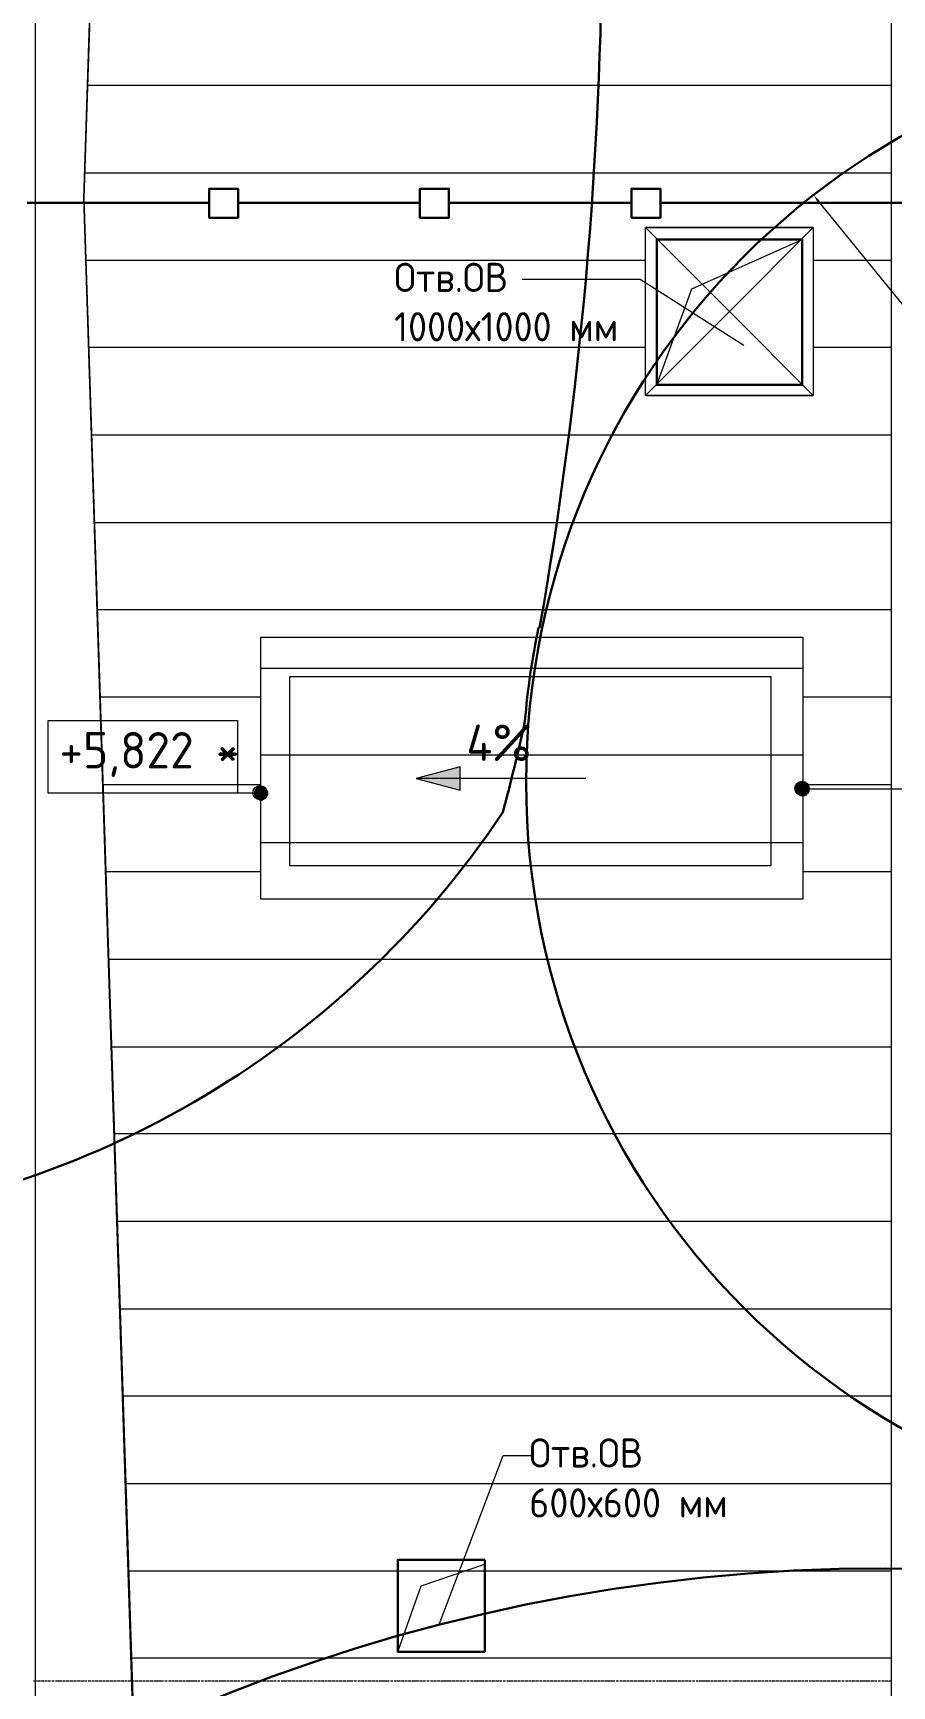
# Model space of a CAD drawing. Header units: millimetres. Extents: x -42533 to 645315, y 3457 to 82611.
# Drawn here: x 562050 to 567950, y 32285 to 43635 of the extents above; entities that cross this region are included whole.
import ezdxf

# ---------------------------------------------------------------- set-up
doc = ezdxf.new("R2010")
doc.units = ezdxf.units.MM
for name, color, linetype, true_color in [('PDF _!ЭОМ.Молниезащита', 7, 'Continuous', 0x954a95), ('PDF _Аннотация', 7, 'Continuous', 0xbababa), ('PDF _Антураж', 7, 'Continuous', 0xbababa), ('PDF _Воздуховоды', 7, 'Continuous', 0xbababa), ('PDF _Крыша', 7, 'Continuous', 0xbababa), ('PDF _Крыша штриховка', 7, 'Continuous', 0xbababa), ('PDF _Ограждение', 7, 'Continuous', 0xbababa), ('PDF _Оси', 7, 'Continuous', 0xbababa), ('PDF _Отметки', 7, 'Continuous', 0xbababa), ('PDF _Размеры', 7, 'Continuous', 0xbababa)]:
    doc.layers.add(name, color=color, linetype=linetype, true_color=true_color)
doc.layers.add('PDF _Линии', color=7, linetype='Continuous')
doc.layers.add('PDF _Текст', color=7, linetype='Continuous')
doc.styles.add('PDF GOST Common', font='GOST_Common.ttf')

msp = doc.modelspace()

# ---------------------------------------------------------------- linework, layer by layer
at = {"layer": 'PDF _!ЭОМ.Молниезащита', "color": 5, "lineweight": 30}
for points in [[(562010, 42468.5), (563009.5, 42468.5), (563259.4, 42468.5), (563259.4, 42565.9), (563458.5, 42565.9), (563458.5, 42366.9), (563259.4, 42366.9), (563259.4, 42468.5)], [(563458.5, 42468.5), (564458, 42468.5), (564707.9, 42468.5), (564707.9, 42565.9), (564907, 42565.9), (564907, 42366.9), (564707.9, 42366.9), (564707.9, 42468.5)], [(564907, 42468.5), (565906.5, 42468.5), (566160.6, 42468.5), (566160.6, 42565.9), (566359.7, 42565.9), (566359.7, 42366.9), (566160.6, 42366.9), (566160.6, 42468.5)], [(566359.7, 42468.5), (567359.2, 42468.5), (568070.8, 42468.5)]]:
    msp.add_lwpolyline(points, dxfattribs=at)
at = {"layer": 'PDF _!ЭОМ.Молниезащита', "lineweight": 5}
msp.add_lwpolyline([(567443.9, 42481.2), (568197.8, 41553.7), (568202.1, 41553.7), (570874.6, 41553.7)], dxfattribs=at)
at = {"layer": 'PDF _!ЭОМ.Молниезащита', "lineweight": 30}
msp.add_lwpolyline([(565523.1, 39553.1, 0.0316977), (565429.1, 38910, -0.011024), (565276.8, 38281.7)], format="xyb", dxfattribs=at)
at = {"layer": 'PDF _!ЭОМ.Молниезащита', "color": 116, "lineweight": 30, "true_color": 0x136734}
for centre, radius in [((570543.1, 38490.9), 5105.7), ((567904.4, 20845.7), 12246.5)]:
    msp.add_circle(centre, radius, dxfattribs=at)
at = {"layer": 'PDF _!ЭОМ.Молниезащита', "lineweight": 30}
for centre, radius, start, end in [((537644.7, 44464.6), 28314.6, 350.00525, 9.69398), ((559928.9, 41862.4), 6435.6, 221.63269, 326.21705)]:
    msp.add_arc(centre, radius, start, end, dxfattribs=at)
at = {"layer": 'PDF _!ЭОМ.Молниезащита', "transparency": 33554559}
msp.add_solid([(567439.7, 42472.7), (567414.3, 42519.3), (567452.4, 42485.4)], dxfattribs=at)
at = {"layer": 'PDF _Аннотация', "color": 8, "lineweight": 9}
for points in [[(566931.5, 41490.1), (566219.9, 41943.3), (566080.1, 41943.3), (565411, 41943.3)], [(564839.2, 32706), (565279.7, 33866.5), (565478.7, 33866.5)]]:
    msp.add_lwpolyline(points, dxfattribs=at)
at = {"layer": 'PDF _Аннотация', "color": 8, "lineweight": 20}
msp.add_lwpolyline([(562154, 38415.3), (562154, 38915), (563454.2, 38915), (563454.2, 38415.3)], close=True, dxfattribs=at)
at = {"layer": 'PDF _Антураж', "color": 8, "lineweight": 18}
for points in [[(561959.2, 31888.6), (562226, 31443.9), (562759.6, 31363.4), (562399.6, 42502.4), (562602.9, 48813.1), (562399.6, 55094.1), (562556.3, 55733.6), (561328.1, 55733.6), (561213.7, 55272), (561188.3, 55263.5), (561306.9, 55733.6)], [(562556.3, 55733.6), (562560.6, 55733.6), (562399.6, 55094.1), (562607.2, 48813.1), (562399.6, 42502.4), (562763.9, 31363.4), (562759.6, 31363.4)], [(562399.6, 42502.4), (562399.6, 42502.4)]]:
    msp.add_lwpolyline(points, dxfattribs=at)
at = {"layer": 'PDF _Воздуховоды', "color": 8, "lineweight": 18}
for points in [[(566258, 41147.1), (567410, 41147.1), (566834, 41723.1), (566258, 41147.1), (566258, 42299.1), (566834, 41723.1), (567410, 42299.1), (566258, 42299.1)], [(567410, 42299.1), (567410, 41147.1)]]:
    msp.add_lwpolyline(points, dxfattribs=at)
msp.add_lwpolyline([(566258, 41147.1), (566258, 42299.1), (567410, 42299.1), (567410, 41147.1)], close=True, dxfattribs=at)
at = {"layer": 'PDF _Крыша', "color": 8, "lineweight": 9}
msp.add_lwpolyline([(567338, 37686.8), (563615.2, 37686.8), (563615.2, 39486.8), (567338, 39486.8)], close=True, dxfattribs=at)
at = {"layer": 'PDF _Крыша штриховка', "color": 8, "lineweight": 9}
for points in [[(562425, 43277.5), (567947.9, 43277.5)], [(562403.9, 42676), (567947.9, 42676)], [(562412.3, 42074.6), (566258, 42074.6)], [(567410, 42074.6), (567947.9, 42074.6)], [(562433.5, 41477.4), (566258, 41477.4)], [(567410, 41477.4), (567947.9, 41477.4)], [(562450.5, 40876), (567947.9, 40876)], [(562471.6, 40274.6), (567947.9, 40274.6)], [(562492.8, 39677.4), (567947.9, 39677.4)], [(563615.2, 39275), (567338, 39275)], [(562509.8, 39076), (563615.2, 39076)], [(567338, 39076), (567947.9, 39076)], [(563615.2, 38677.9), (567338, 38677.9)], [(562530.9, 38474.6), (563615.2, 38474.6)], [(567338, 38474.6), (567947.9, 38474.6)], [(563615.2, 38076.4), (567338, 38076.4)], [(562552.1, 37877.4), (563615.2, 37877.4)], [(567338, 37877.4), (567947.9, 37877.4)], [(562569, 37276), (567947.9, 37276)], [(562590.2, 36674.5), (567947.9, 36674.5)], [(562607.2, 36077.4), (567947.9, 36077.4)], [(562628.3, 35475.9), (567947.9, 35475.9)], [(562649.5, 34874.5), (567947.9, 34874.5)], [(562666.5, 34277.3), (567947.9, 34277.3)], [(562687.6, 33675.9), (567947.9, 33675.9)], [(562708.8, 33074.5), (567947.9, 33074.5)], [(562725.8, 32477.3), (567947.9, 32477.3)]]:
    msp.add_lwpolyline(points, dxfattribs=at)
at = {"layer": 'PDF _Линии', "color": 8, "lineweight": 9}
for points in [[(573885.9, 54767.9), (562065, 54767.9), (562065, 29961.5), (573885.9, 29961.5)], [(567117.8, 37915.5), (563814.2, 37915.5), (563814.2, 39215.8), (567117.8, 39215.8)]]:
    msp.add_lwpolyline(points, close=True, dxfattribs=at)
at = {"layer": 'PDF _Линии', "color": 8, "lineweight": 30}
for points in [[(567333.8, 42218.6), (566334.3, 42218.6), (566334.3, 41219.1), (567333.8, 41219.1)], [(565152.6, 33150.7), (564555.4, 33150.7), (564555.4, 32519.7), (565152.6, 32519.7)]]:
    msp.add_lwpolyline(points, close=True, dxfattribs=at)
at = {"layer": 'PDF _Линии', "color": 8, "lineweight": 9}
for points in [[(566334.3, 41219.1), (566575.7, 41879.8), (567333.8, 42218.6)], [(564555.4, 32519.7), (564716.4, 32972.9), (565152.6, 33121.1)]]:
    msp.add_lwpolyline(points, dxfattribs=at)
at = {"layer": 'PDF _Ограждение', "color": 8, "lineweight": 9}
msp.add_lwpolyline([(568087.7, 55733.6), (568197.8, 55733.6), (568197.8, 29965.8), (568087.7, 29965.8), (568070.8, 29965.8), (568053.8, 29965.8), (567947.9, 29965.8), (567947.9, 55733.6), (568053.8, 55733.6), (568070.8, 55733.6), (568087.7, 55733.6), (568087.7, 29965.8)], dxfattribs=at)
at = {"layer": 'PDF _Оси', "color": 8, "lineweight": 9}
for points in [[(562052.3, 32320.6), (562073.5, 32320.6)], [(562077.7, 32320.6), (562098.9, 32320.6)], [(562103.2, 32320.6), (562124.3, 32320.6)], [(562128.6, 32320.6), (562149.7, 32320.6)], [(562154, 32320.6), (562170.9, 32320.6)], [(562175.2, 32320.6), (562175.2, 32320.6)], [(562179.4, 32320.6), (562196.3, 32320.6)], [(562200.6, 32320.6), (562200.6, 32320.6)], [(562204.8, 32320.6), (562221.7, 32320.6)], [(562226, 32320.6), (562247.2, 32320.6)], [(562251.4, 32320.6), (562272.6, 32320.6)], [(562276.8, 32320.6), (562298, 32320.6)], [(562302.2, 32320.6), (562323.4, 32320.6)], [(562327.6, 32320.6), (562348.8, 32320.6)], [(562353, 32320.6), (562374.2, 32320.6)], [(562378.5, 32320.6), (562399.6, 32320.6)], [(562403.9, 32320.6), (562420.8, 32320.6)], [(562425, 32320.6), (562425, 32320.6)], [(562429.3, 32320.6), (562446.2, 32320.6)], [(562450.5, 32320.6), (562450.5, 32320.6)], [(562454.7, 32320.6), (562471.6, 32320.6)], [(562475.9, 32320.6), (562497, 32320.6)], [(562501.3, 32320.6), (562522.5, 32320.6)], [(562526.7, 32320.6), (562547.9, 32320.6)], [(562552.1, 32320.6), (562573.3, 32320.6)], [(562577.5, 32320.6), (562598.7, 32320.6)], [(562602.9, 32320.6), (562624.1, 32320.6)], [(562628.3, 32320.6), (562649.5, 32320.6)], [(562653.8, 32320.6), (562674.9, 32320.6)], [(562679.2, 32320.6), (562696.1, 32320.6)], [(562700.3, 32320.6), (562700.3, 32320.6)], [(562704.6, 32320.6), (562721.5, 32320.6)], [(562725.8, 32320.6), (562725.8, 32320.6)], [(562730, 32320.6), (562746.9, 32320.6)], [(562751.2, 32320.6), (562772.3, 32320.6)], [(562776.6, 32320.6), (562797.8, 32320.6)], [(562802, 32320.6), (562823.2, 32320.6)], [(562827.4, 32320.6), (562848.6, 32320.6)], [(562852.8, 32320.6), (562874, 32320.6)], [(562878.2, 32320.6), (562899.4, 32320.6)], [(562903.6, 32320.6), (562924.8, 32320.6)], [(562929, 32320.6), (562946, 32320.6)], [(562950.2, 32320.6), (562950.2, 32320.6)], [(562954.5, 32320.6), (562971.4, 32320.6)], [(562975.6, 32320.6), (562975.6, 32320.6)], [(562979.9, 32320.6), (562996.8, 32320.6)], [(563001.1, 32320.6), (563022.2, 32320.6)], [(563026.5, 32320.6), (563047.6, 32320.6)], [(563051.9, 32320.6), (563073.1, 32320.6)], [(563077.3, 32320.6), (563098.5, 32320.6)], [(563102.7, 32320.6), (563123.9, 32320.6)], [(563128.1, 32320.6), (563149.3, 32320.6)], [(563153.5, 32320.6), (563174.7, 32320.6)], [(563178.9, 32320.6), (563195.9, 32320.6)], [(563200.1, 32320.6), (563200.1, 32320.6)], [(563204.3, 32320.6), (563221.3, 32320.6)], [(563225.5, 32320.6), (563225.5, 32320.6)], [(563229.8, 32320.6), (563246.7, 32320.6)], [(563250.9, 32320.6), (563272.1, 32320.6)], [(563276.3, 32320.6), (563297.5, 32320.6)], [(563301.8, 32320.6), (563322.9, 32320.6)], [(563327.2, 32320.6), (563348.3, 32320.6)], [(563352.6, 32320.6), (563373.8, 32320.6)], [(563378, 32320.6), (563399.2, 32320.6)], [(563403.4, 32320.6), (563424.6, 32320.6)], [(563428.8, 32320.6), (563450, 32320.6)], [(563454.2, 32320.6), (563471.2, 32320.6)], [(563475.4, 32320.6), (563475.4, 32320.6)], [(563479.6, 32320.6), (563496.6, 32320.6)], [(563500.8, 32320.6), (563500.8, 32320.6)], [(563505.1, 32320.6), (563522, 32320.6)], [(563526.2, 32320.6), (563547.4, 32320.6)], [(563551.6, 32320.6), (563572.8, 32320.6)], [(563577.1, 32320.6), (563598.2, 32320.6)], [(563602.5, 32320.6), (563623.6, 32320.6)], [(563627.9, 32320.6), (563649.1, 32320.6)], [(563653.3, 32320.6), (563674.5, 32320.6)], [(563678.7, 32320.6), (563699.9, 32320.6)], [(563704.1, 32320.6), (563721.1, 32320.6)], [(563725.3, 32320.6), (563725.3, 32320.6)], [(563729.5, 32320.6), (563746.5, 32320.6)], [(563750.7, 32320.6), (563750.7, 32320.6)], [(563754.9, 32320.6), (563771.9, 32320.6)], [(563776.1, 32320.6), (563797.3, 32320.6)], [(563801.5, 32320.6), (563822.7, 32320.6)], [(563826.9, 32320.6), (563848.1, 32320.6)], [(563852.4, 32320.6), (563873.5, 32320.6)], [(563877.8, 32320.6), (563898.9, 32320.6)], [(563903.2, 32320.6), (563924.4, 32320.6)], [(563928.6, 32320.6), (563949.8, 32320.6)], [(563954, 32320.6), (563970.9, 32320.6)], [(563975.2, 32320.6), (563975.2, 32320.6)], [(563979.4, 32320.6), (563996.4, 32320.6)], [(564000.6, 32320.6), (564000.6, 32320.6)], [(564004.8, 32320.6), (564021.8, 32320.6)], [(564026, 32320.6), (564047.2, 32320.6)], [(564051.4, 32320.6), (564072.6, 32320.6)], [(564076.8, 32320.6), (564098, 32320.6)], [(564102.2, 32320.6), (564123.4, 32320.6)], [(564127.7, 32320.6), (564148.8, 32320.6)], [(564153.1, 32320.6), (564174.2, 32320.6)], [(564178.5, 32320.6), (564199.7, 32320.6)], [(564203.9, 32320.6), (564225.1, 32320.6)], [(564229.3, 32320.6), (564246.2, 32320.6)], [(564250.5, 32320.6), (564250.5, 32320.6)], [(564254.7, 32320.6), (564271.7, 32320.6)], [(564275.9, 32320.6), (564275.9, 32320.6)], [(564280.1, 32320.6), (564297.1, 32320.6)], [(564301.3, 32320.6), (564322.5, 32320.6)], [(564326.7, 32320.6), (564347.9, 32320.6)], [(564352.1, 32320.6), (564373.3, 32320.6)], [(564377.5, 32320.6), (564398.7, 32320.6)], [(564403, 32320.6), (564424.1, 32320.6)], [(564428.4, 32320.6), (564449.5, 32320.6)], [(564453.8, 32320.6), (564475, 32320.6)], [(564479.2, 32320.6), (564496.1, 32320.6)], [(564500.4, 32320.6), (564500.4, 32320.6)], [(564504.6, 32320.6), (564521.5, 32320.6)], [(564525.8, 32320.6), (564525.8, 32320.6)], [(564530, 32320.6), (564547, 32320.6)], [(564551.2, 32320.6), (564572.4, 32320.6)], [(564576.6, 32320.6), (564597.8, 32320.6)], [(564602, 32320.6), (564623.2, 32320.6)], [(564627.4, 32320.6), (564648.6, 32320.6)], [(564652.8, 32320.6), (564674, 32320.6)], [(564678.2, 32320.6), (564699.4, 32320.6)], [(564703.7, 32320.6), (564724.8, 32320.6)], [(564729.1, 32320.6), (564746, 32320.6)], [(564750.2, 32320.6), (564750.2, 32320.6)], [(564754.5, 32320.6), (564771.4, 32320.6)], [(564775.7, 32320.6), (564775.7, 32320.6)], [(564779.9, 32320.6), (564796.8, 32320.6)], [(564801.1, 32320.6), (564822.3, 32320.6)], [(564826.5, 32320.6), (564847.7, 32320.6)], [(564851.9, 32320.6), (564873.1, 32320.6)], [(564877.3, 32320.6), (564898.5, 32320.6)], [(564902.7, 32320.6), (564923.9, 32320.6)], [(564928.1, 32320.6), (564949.3, 32320.6)], [(564953.5, 32320.6), (564974.7, 32320.6)], [(564979, 32320.6), (565000.1, 32320.6)], [(565004.4, 32320.6), (565021.3, 32320.6)], [(565025.5, 32320.6), (565025.5, 32320.6)], [(565029.8, 32320.6), (565046.7, 32320.6)], [(565051, 32320.6), (565051, 32320.6)], [(565055.2, 32320.6), (565072.1, 32320.6)], [(565076.4, 32320.6), (565097.5, 32320.6)], [(565101.8, 32320.6), (565123, 32320.6)], [(565127.2, 32320.6), (565148.4, 32320.6)], [(565152.6, 32320.6), (565173.8, 32320.6)], [(565178, 32320.6), (565199.2, 32320.6)], [(565203.4, 32320.6), (565224.6, 32320.6)], [(565228.8, 32320.6), (565250, 32320.6)], [(565254.3, 32320.6), (565271.2, 32320.6)], [(565275.4, 32320.6), (565275.4, 32320.6)], [(565279.7, 32320.6), (565296.6, 32320.6)], [(565300.8, 32320.6), (565300.8, 32320.6)], [(565305.1, 32320.6), (565322, 32320.6)], [(565326.3, 32320.6), (565347.4, 32320.6)], [(565351.7, 32320.6), (565372.8, 32320.6)], [(565377.1, 32320.6), (565398.3, 32320.6)], [(565402.5, 32320.6), (565423.7, 32320.6)], [(565427.9, 32320.6), (565449.1, 32320.6)], [(565453.3, 32320.6), (565474.5, 32320.6)], [(565478.7, 32320.6), (565499.9, 32320.6)], [(565504.1, 32320.6), (565521.1, 32320.6)], [(565525.3, 32320.6), (565525.3, 32320.6)], [(565529.6, 32320.6), (565546.5, 32320.6)], [(565550.7, 32320.6), (565550.7, 32320.6)], [(565555, 32320.6), (565571.9, 32320.6)], [(565576.1, 32320.6), (565597.3, 32320.6)], [(565601.6, 32320.6), (565622.7, 32320.6)], [(565627, 32320.6), (565648.1, 32320.6)], [(565652.4, 32320.6), (565673.6, 32320.6)], [(565677.8, 32320.6), (565699, 32320.6)], [(565703.2, 32320.6), (565724.4, 32320.6)], [(565728.6, 32320.6), (565749.8, 32320.6)], [(565754, 32320.6), (565775.2, 32320.6)], [(565779.4, 32320.6), (565796.4, 32320.6)], [(565800.6, 32320.6), (565800.6, 32320.6)], [(565804.9, 32320.6), (565821.8, 32320.6)], [(565826, 32320.6), (565826, 32320.6)], [(565830.3, 32320.6), (565847.2, 32320.6)], [(565851.4, 32320.6), (565872.6, 32320.6)], [(565876.9, 32320.6), (565898, 32320.6)], [(565902.3, 32320.6), (565923.4, 32320.6)], [(565927.7, 32320.6), (565948.9, 32320.6)], [(565953.1, 32320.6), (565974.3, 32320.6)], [(565978.5, 32320.6), (565999.7, 32320.6)], [(566003.9, 32320.6), (566025.1, 32320.6)], [(566029.3, 32320.6), (566046.3, 32320.6)], [(566050.5, 32320.6), (566050.5, 32320.6)], [(566054.7, 32320.6), (566071.7, 32320.6)], [(566075.9, 32320.6), (566075.9, 32320.6)], [(566080.1, 32320.6), (566097.1, 32320.6)], [(566101.3, 32320.6), (566122.5, 32320.6)], [(566126.7, 32320.6), (566147.9, 32320.6)], [(566152.1, 32320.6), (566173.3, 32320.6)], [(566177.6, 32320.6), (566198.7, 32320.6)], [(566203, 32320.6), (566224.2, 32320.6)], [(566228.4, 32320.6), (566249.6, 32320.6)], [(566253.8, 32320.6), (566275, 32320.6)], [(566279.2, 32320.6), (566296.2, 32320.6)], [(566300.4, 32320.6), (566300.4, 32320.6)], [(566304.6, 32320.6), (566321.6, 32320.6)], [(566325.8, 32320.6), (566325.8, 32320.6)], [(566330, 32320.6), (566347, 32320.6)], [(566351.2, 32320.6), (566372.4, 32320.6)], [(566376.6, 32320.6), (566397.8, 32320.6)], [(566402, 32320.6), (566423.2, 32320.6)], [(566427.4, 32320.6), (566448.6, 32320.6)], [(566452.9, 32320.6), (566474, 32320.6)], [(566478.3, 32320.6), (566499.4, 32320.6)], [(566503.7, 32320.6), (566524.9, 32320.6)], [(566529.1, 32320.6), (566550.3, 32320.6)], [(566554.5, 32320.6), (566571.4, 32320.6)], [(566575.7, 32320.6), (566575.7, 32320.6)], [(566579.9, 32320.6), (566596.9, 32320.6)], [(566601.1, 32320.6), (566601.1, 32320.6)], [(566605.3, 32320.6), (566622.3, 32320.6)], [(566626.5, 32320.6), (566647.7, 32320.6)], [(566651.9, 32320.6), (566673.1, 32320.6)], [(566677.3, 32320.6), (566698.5, 32320.6)], [(566702.7, 32320.6), (566723.9, 32320.6)], [(566728.2, 32320.6), (566749.3, 32320.6)], [(566753.6, 32320.6), (566774.7, 32320.6)], [(566779, 32320.6), (566800.2, 32320.6)], [(566804.4, 32320.6), (566821.3, 32320.6)], [(566825.6, 32320.6), (566825.6, 32320.6)], [(566829.8, 32320.6), (566846.7, 32320.6)], [(566851, 32320.6), (566851, 32320.6)], [(566855.2, 32320.6), (566872.2, 32320.6)], [(566876.4, 32320.6), (566897.6, 32320.6)], [(566901.8, 32320.6), (566923, 32320.6)], [(566927.2, 32320.6), (566948.4, 32320.6)], [(566952.6, 32320.6), (566973.8, 32320.6)], [(566978, 32320.6), (566999.2, 32320.6)], [(567003.5, 32320.6), (567024.6, 32320.6)], [(567028.9, 32320.6), (567050, 32320.6)], [(567054.3, 32320.6), (567071.2, 32320.6)], [(567075.5, 32320.6), (567075.5, 32320.6)], [(567079.7, 32320.6), (567096.6, 32320.6)], [(567100.9, 32320.6), (567100.9, 32320.6)], [(567105.1, 32320.6), (567122, 32320.6)], [(567126.3, 32320.6), (567147.5, 32320.6)], [(567151.7, 32320.6), (567172.9, 32320.6)], [(567177.1, 32320.6), (567198.3, 32320.6)], [(567202.5, 32320.6), (567223.7, 32320.6)], [(567227.9, 32320.6), (567249.1, 32320.6)], [(567253.3, 32320.6), (567274.5, 32320.6)], [(567278.8, 32320.6), (567299.9, 32320.6)], [(567304.2, 32320.6), (567325.3, 32320.6)], [(567329.6, 32320.6), (567346.5, 32320.6)], [(567350.8, 32320.6), (567350.8, 32320.6)], [(567355, 32320.6), (567371.9, 32320.6)], [(567376.2, 32320.6), (567376.2, 32320.6)], [(567380.4, 32320.6), (567397.3, 32320.6)], [(567401.6, 32320.6), (567422.8, 32320.6)], [(567427, 32320.6), (567448.2, 32320.6)], [(567452.4, 32320.6), (567473.6, 32320.6)], [(567477.8, 32320.6), (567499, 32320.6)], [(567503.2, 32320.6), (567524.4, 32320.6)], [(567528.6, 32320.6), (567549.8, 32320.6)], [(567554, 32320.6), (567575.2, 32320.6)], [(567579.5, 32320.6), (567596.4, 32320.6)], [(567600.6, 32320.6), (567600.6, 32320.6)], [(567604.9, 32320.6), (567621.8, 32320.6)], [(567626.1, 32320.6), (567626.1, 32320.6)], [(567630.3, 32320.6), (567647.2, 32320.6)], [(567651.5, 32320.6), (567672.6, 32320.6)], [(567676.9, 32320.6), (567698.1, 32320.6)], [(567702.3, 32320.6), (567723.5, 32320.6)], [(567727.7, 32320.6), (567748.9, 32320.6)], [(567753.1, 32320.6), (567774.3, 32320.6)], [(567778.5, 32320.6), (567799.7, 32320.6)], [(567803.9, 32320.6), (567825.1, 32320.6)], [(567829.3, 32320.6), (567846.3, 32320.6)], [(567850.5, 32320.6), (567850.5, 32320.6)], [(567854.8, 32320.6), (567871.7, 32320.6)], [(567875.9, 32320.6), (567875.9, 32320.6)], [(567880.2, 32320.6), (567897.1, 32320.6)], [(567901.3, 32320.6), (567922.5, 32320.6)], [(567926.8, 32320.6), (567947.9, 32320.6)]]:
    msp.add_lwpolyline(points, dxfattribs=at)
at = {"layer": 'PDF _Отметки', "color": 8, "lineweight": 20}
for points in [[(563615.2, 38415.3), (563200.1, 38415.3), (562802, 38415.3)], [(567338, 38444.9), (568303.7, 38444.9), (569133.8, 38444.9)]]:
    msp.add_lwpolyline(points, dxfattribs=at)
at = {"layer": 'PDF _Отметки', "lineweight": 9}
for centre in [(567332.6, 38448.5), (563609.6, 38418.9)]:
    msp.add_circle(centre, 48.7, dxfattribs=at)
at = {"layer": 'PDF _Отметки', "transparency": 33554559}
for points in [[(567304.2, 38483), (567371.9, 38478.8), (567299.9, 38478.8)], [(567367.7, 38483), (567308.4, 38483), (567304.2, 38483)], [(567367.7, 38483), (567304.2, 38483), (567371.9, 38478.8)], [(567312.6, 38487.3), (567367.7, 38483), (567308.4, 38483)], [(567308.4, 38483), (567367.7, 38483), (567367.7, 38483)], [(567316.9, 38487.3), (567363.5, 38487.3), (567312.6, 38487.3)], [(567363.5, 38487.3), (567312.6, 38487.3), (567367.7, 38483)], [(567321.1, 38491.5), (567359.2, 38487.3), (567316.9, 38487.3)], [(567359.2, 38487.3), (567316.9, 38487.3), (567363.5, 38487.3)], [(567350.8, 38491.5), (567325.3, 38491.5), (567321.1, 38491.5)], [(567350.8, 38491.5), (567321.1, 38491.5), (567359.2, 38487.3)], [(567329.6, 38491.5), (567350.8, 38491.5), (567325.3, 38491.5)], [(567325.3, 38491.5), (567350.8, 38491.5), (567350.8, 38491.5)], [(567338, 38491.5), (567342.3, 38491.5), (567329.6, 38491.5)], [(567342.3, 38491.5), (567329.6, 38491.5), (567350.8, 38491.5)], [(563572.8, 38436.4), (563661.8, 38432.2), (563568.6, 38432.2)], [(563661.8, 38432.2), (563568.6, 38432.2), (563666, 38428)], [(563568.6, 38432.2), (563666, 38428), (563568.6, 38428)], [(563666, 38428), (563568.6, 38428), (563666, 38423.7)], [(563568.6, 38428), (563666, 38423.7), (563568.6, 38423.7)], [(563666, 38423.7), (563568.6, 38423.7), (563666, 38419.5)], [(563568.6, 38423.7), (563666, 38419.5), (563568.6, 38419.5)], [(563666, 38419.5), (563568.6, 38419.5), (563666, 38415.3)], [(563568.6, 38419.5), (563666, 38415.3), (563568.6, 38415.3)], [(563666, 38415.3), (563568.6, 38415.3), (563666, 38411)], [(563568.6, 38415.3), (563666, 38411), (563568.6, 38411)], [(563666, 38411), (563568.6, 38411), (563666, 38406.8)], [(563568.6, 38411), (563666, 38406.8), (563568.6, 38406.8)], [(563666, 38406.8), (563568.6, 38406.8), (563666, 38402.6)], [(563568.6, 38406.8), (563666, 38402.6), (563568.6, 38402.6)], [(563666, 38402.6), (563568.6, 38402.6), (563661.8, 38398.3)], [(563568.6, 38402.6), (563661.8, 38398.3), (563568.6, 38398.3)], [(563661.8, 38398.3), (563568.6, 38398.3), (563661.8, 38394.1)], [(563568.6, 38398.3), (563661.8, 38394.1), (563572.8, 38394.1)], [(563577.1, 38444.9), (563657.5, 38440.7), (563572.8, 38440.7)], [(563657.5, 38440.7), (563572.8, 38440.7), (563661.8, 38436.4)], [(563572.8, 38440.7), (563661.8, 38436.4), (563572.8, 38436.4)], [(563661.8, 38436.4), (563572.8, 38436.4), (563661.8, 38432.2)], [(563661.8, 38394.1), (563572.8, 38394.1), (563657.5, 38389.9)], [(563572.8, 38394.1), (563657.5, 38389.9), (563572.8, 38389.9)], [(563657.5, 38389.9), (563572.8, 38389.9), (563657.5, 38385.6)], [(563572.8, 38389.9), (563657.5, 38385.6), (563577.1, 38385.6)], [(563581.3, 38449.2), (563657.5, 38444.9), (563577.1, 38444.9)], [(563657.5, 38444.9), (563577.1, 38444.9), (563657.5, 38440.7)], [(563657.5, 38385.6), (563577.1, 38385.6), (563653.3, 38381.4)], [(563577.1, 38385.6), (563653.3, 38381.4), (563581.3, 38381.4)], [(563585.5, 38453.4), (563653.3, 38449.2), (563581.3, 38449.2)], [(563653.3, 38449.2), (563581.3, 38449.2), (563657.5, 38444.9)], [(563653.3, 38381.4), (563581.3, 38381.4), (563649.1, 38377.2)], [(563581.3, 38381.4), (563649.1, 38377.2), (563585.5, 38377.2)], [(563589.8, 38457.6), (563649.1, 38453.4), (563585.5, 38453.4)], [(563649.1, 38453.4), (563585.5, 38453.4), (563653.3, 38449.2)], [(563649.1, 38377.2), (563585.5, 38377.2), (563644.8, 38372.9)], [(563585.5, 38377.2), (563644.8, 38372.9), (563589.8, 38372.9)], [(563598.2, 38461.9), (563640.6, 38457.6), (563589.8, 38457.6)], [(563644.8, 38457.6), (563644.8, 38457.6), (563589.8, 38457.6)], [(563644.8, 38457.6), (563589.8, 38457.6), (563640.6, 38457.6)], [(563644.8, 38457.6), (563589.8, 38457.6), (563649.1, 38453.4)], [(563640.6, 38372.9), (563640.6, 38372.9), (563589.8, 38372.9)], [(563640.6, 38372.9), (563589.8, 38372.9), (563644.8, 38372.9)], [(563640.6, 38372.9), (563589.8, 38372.9), (563636.4, 38368.7)], [(563589.8, 38372.9), (563636.4, 38368.7), (563598.2, 38368.7)], [(563606.7, 38461.9), (563632.1, 38461.9), (563598.2, 38461.9)], [(563636.4, 38461.9), (563636.4, 38461.9), (563598.2, 38461.9)], [(563636.4, 38461.9), (563598.2, 38461.9), (563632.1, 38461.9)], [(563636.4, 38461.9), (563598.2, 38461.9), (563640.6, 38457.6)], [(563632.1, 38368.7), (563632.1, 38368.7), (563598.2, 38368.7)], [(563632.1, 38368.7), (563598.2, 38368.7), (563636.4, 38368.7)], [(563632.1, 38368.7), (563598.2, 38368.7), (563627.9, 38364.4)], [(563598.2, 38368.7), (563627.9, 38364.4), (563606.7, 38364.4)], [(563610.9, 38466.1), (563627.9, 38461.9), (563606.7, 38461.9)], [(563627.9, 38461.9), (563606.7, 38461.9), (563632.1, 38461.9)], [(563619.4, 38466.1), (563623.6, 38466.1), (563610.9, 38466.1)], [(563623.6, 38466.1), (563610.9, 38466.1), (563627.9, 38461.9)], [(567291.5, 38461.9), (567384.6, 38457.6), (567287.2, 38457.6)], [(567384.6, 38457.6), (567287.2, 38457.6), (567384.6, 38453.4)], [(567287.2, 38457.6), (567384.6, 38453.4), (567287.2, 38453.4)], [(567384.6, 38453.4), (567287.2, 38453.4), (567384.6, 38449.2)], [(567287.2, 38453.4), (567384.6, 38449.2), (567287.2, 38449.2)], [(567384.6, 38449.2), (567287.2, 38449.2), (567388.9, 38444.9)], [(567287.2, 38449.2), (567388.9, 38444.9), (567287.2, 38444.9)], [(567388.9, 38444.9), (567287.2, 38444.9), (567384.6, 38440.7)], [(567287.2, 38444.9), (567384.6, 38440.7), (567287.2, 38440.7)], [(567384.6, 38440.7), (567287.2, 38440.7), (567384.6, 38432.2)], [(567287.2, 38440.7), (567384.6, 38432.2), (567287.2, 38432.2)], [(567384.6, 38432.2), (567287.2, 38432.2), (567384.6, 38428)], [(567287.2, 38432.2), (567384.6, 38428), (567287.2, 38428)], [(567384.6, 38428), (567287.2, 38428), (567384.6, 38423.7)], [(567287.2, 38428), (567384.6, 38423.7), (567291.5, 38423.7)], [(567295.7, 38470.3), (567380.4, 38466.1), (567291.5, 38466.1)], [(567380.4, 38466.1), (567291.5, 38466.1), (567384.6, 38461.9)], [(567291.5, 38466.1), (567384.6, 38461.9), (567291.5, 38461.9)], [(567384.6, 38461.9), (567291.5, 38461.9), (567384.6, 38457.6)], [(567384.6, 38423.7), (567291.5, 38423.7), (567380.4, 38419.5)], [(567291.5, 38423.7), (567380.4, 38419.5), (567291.5, 38419.5)], [(567380.4, 38419.5), (567291.5, 38419.5), (567380.4, 38415.3)], [(567291.5, 38419.5), (567380.4, 38415.3), (567295.7, 38415.3)], [(567299.9, 38478.8), (567376.2, 38474.6), (567295.7, 38474.6)], [(567376.2, 38474.6), (567295.7, 38474.6), (567380.4, 38470.3)], [(567295.7, 38474.6), (567380.4, 38470.3), (567295.7, 38470.3)], [(567380.4, 38470.3), (567295.7, 38470.3), (567380.4, 38466.1)], [(567380.4, 38415.3), (567295.7, 38415.3), (567376.2, 38411)], [(567295.7, 38415.3), (567376.2, 38411), (567295.7, 38411)], [(567376.2, 38411), (567295.7, 38411), (567371.9, 38411)], [(567295.7, 38411), (567371.9, 38411), (567299.9, 38411)], [(567371.9, 38478.8), (567299.9, 38478.8), (567376.2, 38474.6)], [(567371.9, 38411), (567299.9, 38411), (567367.7, 38406.8)], [(567299.9, 38411), (567367.7, 38406.8), (567304.2, 38406.8)], [(567367.7, 38406.8), (567304.2, 38406.8), (567367.7, 38402.6)], [(567304.2, 38406.8), (567367.7, 38402.6), (567308.4, 38402.6)], [(567367.7, 38402.6), (567308.4, 38402.6), (567363.5, 38398.3)], [(567308.4, 38402.6), (567363.5, 38398.3), (567312.6, 38398.3)], [(567363.5, 38398.3), (567312.6, 38398.3), (567359.2, 38398.3)], [(567312.6, 38398.3), (567359.2, 38398.3), (567316.9, 38398.3)], [(567359.2, 38398.3), (567316.9, 38398.3), (567350.8, 38394.1)], [(567316.9, 38398.3), (567350.8, 38394.1), (567321.1, 38394.1)], [(567350.8, 38394.1), (567321.1, 38394.1), (567325.3, 38394.1)], [(567321.1, 38394.1), (567350.8, 38394.1), (567350.8, 38394.1)], [(567325.3, 38394.1), (567329.6, 38394.1), (567342.3, 38394.1)], [(567325.3, 38394.1), (567350.8, 38394.1), (567342.3, 38394.1)], [(567329.6, 38394.1), (567342.3, 38394.1), (567338, 38394.1)], [(563606.7, 38364.4), (563610.9, 38364.4), (563623.6, 38364.4)], [(563606.7, 38364.4), (563627.9, 38364.4), (563623.6, 38364.4)], [(563610.9, 38364.4), (563623.6, 38364.4), (563619.4, 38364.4)]]:
    msp.add_solid(points, dxfattribs=at)
at = {"layer": 'PDF _Размеры', "lineweight": 9}
msp.add_lwpolyline([(564682.5, 38516.9), (564983.2, 38436.4), (564983.2, 38597.4)], close=True, dxfattribs=at)
at = {"layer": 'PDF _Размеры', "lineweight": 20}
msp.add_lwpolyline([(565847.2, 38516.9), (564682.5, 38516.9)], dxfattribs=at)
at = {"layer": 'PDF _Размеры', "transparency": 33554559}
for points in [[(564983.2, 38597.4), (564983.2, 38516.9), (564682.5, 38516.9)], [(564983.2, 38516.9), (564682.5, 38516.9), (564983.2, 38436.4)]]:
    msp.add_solid(points, dxfattribs=at)

# ---------------------------------------------------------------- texts
at = {"layer": 'PDF _Текст', "color": 7, "attachment_point": 4, "style": 'PDF GOST Common'}
for s, insert, char_height in [('Отв.ОВ', (564530.8, 41957.4), 200.02), ('1000х1000 мм', (564530.8, 41618.6), 200.023), ('+5,822 *', (562230.9, 38681.2), 250.03), ('4%', (565026.3, 38761.6), 250.03), ('Отв.ОВ', (565458.4, 33884.5), 200.02), ('600х600 мм', (565458.4, 33541.4), 200.02)]:
    msp.add_mtext(s, dxfattribs=dict(at, insert=insert, char_height=char_height))

doc.saveas('drawing.dxf')
